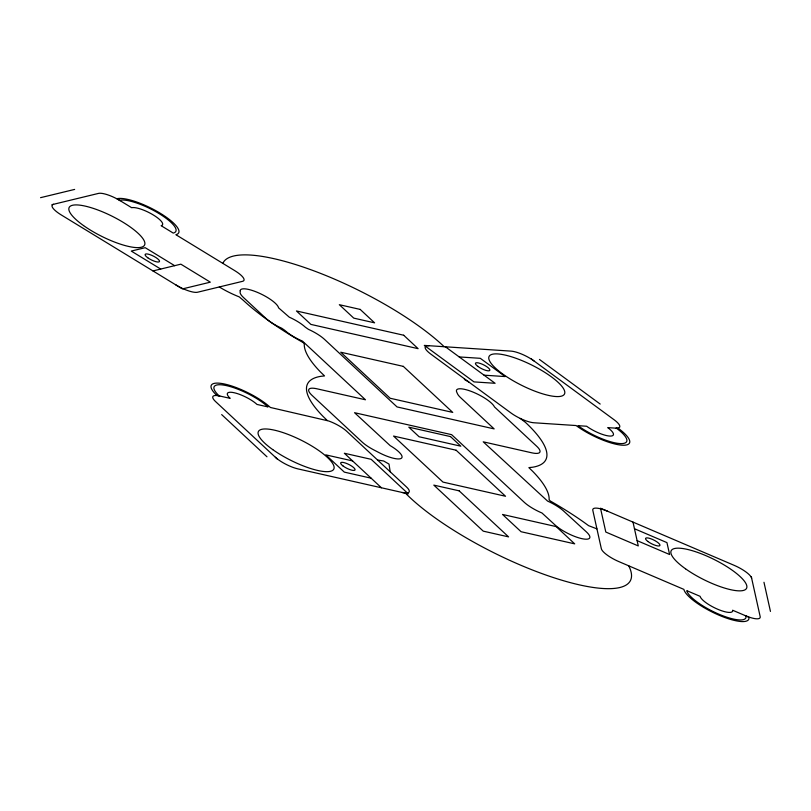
<?xml version="1.0" encoding="UTF-8"?>
<svg xmlns="http://www.w3.org/2000/svg" width="811" height="811" viewBox="0 0 811 811"><rect width="100%" height="100%" fill="white"/><g stroke="black" fill="none" stroke-linecap="round" stroke-linejoin="round"><path stroke-width="1.22" d="M222.873 263.393L223.836 261.588A134.373 36.13 26.5 0 1 317.638 272.263A134.373 36.13 26.5 0 1 442.988 345.577L444.154 346.713M40.55 197.671L74.642 189.419M52.005 204.666L98.506 193.403A18.045 4.856 26.5 0 1 120.21 200.712M152.965 270.935L180.863 264.173L210.323 282.167L182.424 288.919L61.312 214.976A18.045 4.856 26.5 0 1 53.556 204.291M459.208 356.931L480.305 358.32L505.152 376.568L484.055 375.179M402.286 492.5L405.976 493.017A18.045 4.856 26.5 0 0 406.423 486.904L346.682 431.259A18.045 4.856 26.5 0 0 328.607 420.96L270.387 407.467A36.1 9.712 26.5 0 0 225.042 384.13A36.1 9.712 26.5 0 0 216.77 395.332L230.172 398.363A18.045 4.856 26.5 0 1 234.308 392.767A18.045 4.856 26.5 0 1 256.986 404.436L268.005 406.929A32.886 8.84 26.5 0 0 226.685 385.671A32.886 8.84 26.5 0 0 219.152 395.869M352.592 460.922L325.789 454.859L344.32 472.124L371.134 478.186M377.561 460.03L383.654 460.993L389.006 464.074L390.192 471.779M634.466 528.721L666.946 542.61L669.602 554.521L637.111 540.633M596.926 528.863L588.634 525.69L583.788 522.162A134.373 36.13 26.5 0 0 550.385 501.046L549.108 499.86A134.373 36.13 26.5 0 0 532.715 471.363L528.863 467.623L532.381 467.258A134.373 36.13 26.5 0 0 525.386 422.318L520.246 418.435M468.819 382.011L464.409 379.477L464.48 378.828M174.669 265.684L145.21 247.69L131.26 251.075L160.72 269.059M219.294 286.972L220.42 287.652A36.1 9.712 26.5 0 0 239.235 296.887L243.401 300.415A134.373 36.13 26.5 0 0 303.02 342.506L304.297 343.692A134.373 36.13 26.5 0 0 320.69 372.188L324.542 375.929L321.024 376.294A134.373 36.13 26.5 0 0 322.91 416.256L327.299 420.534M539.457 359.455L600.191 404.06M531.256 358.918L614.079 419.743A18.045 4.856 26.5 0 1 615.944 428.167M445.401 346.794L495.095 383.289L473.999 381.9L424.305 345.405L511.042 351.122A18.045 4.856 26.5 0 1 534.013 360.946M381.434 487.786L344.351 453.248L371.164 459.32L408.247 493.848L298.022 468.91A18.045 4.856 26.5 0 1 275.345 457.242M277.413 459.158L215.614 401.607A18.045 4.856 26.5 0 1 219.751 396.001M221.667 414.593L266.981 456.796M405.267 492.956L405.307 492.997A134.373 36.13 26.5 0 0 554.014 577.777A134.373 36.13 26.5 0 0 628.809 566.007L628.697 565.804M763.972 582.278L770.45 611.413M751.341 576.874L760.171 616.613A18.045 4.856 26.5 0 1 745.248 615.63M632.985 522.091L638.287 545.935L605.807 532.046L600.505 508.213L734.067 565.297A18.045 4.856 26.5 0 1 751.635 578.202M119.552 200.307A32.886 8.84 26.5 0 1 159.108 213.617A32.886 8.84 26.5 0 1 173.24 233.081L161.125 225.691A18.045 4.856 26.5 0 0 153.37 215.006A18.045 4.856 26.5 0 0 131.666 207.707L116.936 198.715A36.1 9.712 26.5 0 1 160.345 213.313A36.1 9.712 26.5 0 1 175.855 234.683L234.774 270.661A18.045 4.856 26.5 0 1 242.53 281.336L197.59 292.224A18.045 4.856 26.5 0 1 175.875 284.925M616.421 428.198A32.886 8.84 26.5 0 1 619.837 443.556A32.886 8.84 26.5 0 1 577.969 425.663L586.647 426.241A18.045 4.856 26.5 0 0 609.619 436.054A18.045 4.856 26.5 0 0 607.743 427.63L618.296 428.32A36.1 9.712 26.5 0 1 622.037 445.178A36.1 9.712 26.5 0 1 576.094 425.542L533.902 422.764A18.045 4.856 26.5 0 1 510.93 412.941L430.864 354.143A18.045 4.856 26.5 0 1 428.989 345.709M745.978 615.934A32.886 8.84 26.5 0 1 718.789 614.14A32.886 8.84 26.5 0 1 686.775 590.631L700.126 596.338A18.045 4.856 26.5 0 0 717.705 609.243A18.045 4.856 26.5 0 0 732.617 610.227L748.867 617.171A36.1 9.712 26.5 0 1 719.022 615.204A36.1 9.712 26.5 0 1 683.886 589.394L618.915 561.628A18.045 4.856 26.5 0 1 601.346 548.723L592.8 510.312A18.045 4.856 26.5 0 1 607.723 511.295M240.228 290.693L240.107 292.213A21.258 5.718 26.5 0 0 243.503 297.525L265.755 318.247A21.258 5.718 26.5 0 0 281.843 328.293L284.914 330.432A21.258 5.718 26.5 0 0 301.013 340.468L302.462 341.096L365.467 399.782L316.908 388.793A21.258 5.718 26.5 0 0 312.042 395.393L362.091 442.005A21.258 5.718 26.5 0 0 374.226 450.135L379.213 452.72A21.258 5.718 26.5 0 0 401.273 458.337A21.258 5.718 26.5 0 0 390.142 445.604L354.539 412.698L451.646 434.676L524.159 502.202A21.258 5.718 26.5 0 0 540.248 512.248L541.981 512.998L555.069 525.001A21.258 5.718 26.5 0 0 581.842 538.646A21.258 5.718 26.5 0 0 586.333 531.854L563.615 511.031A21.258 5.718 26.5 0 0 547.577 501.086L483.224 441.823L531.783 452.812A21.258 5.718 26.5 0 0 536.649 446.212L494.467 406.919A21.258 5.718 26.5 0 0 472.012 391.683A21.258 5.718 26.5 0 0 456.755 392.159L457.516 393.822A21.258 5.718 26.5 0 0 460.577 397.623L494.152 428.897L397.045 406.929L324.532 339.393A21.258 5.718 26.5 0 0 308.444 329.347L305.372 327.218A21.258 5.718 26.5 0 0 289.274 317.172L278.568 307.825A21.258 5.718 26.5 0 0 258.983 293.055A21.258 5.718 26.5 0 0 240.228 290.693M360.185 309.417L339.333 304.693L353.748 318.125L374.601 322.839L360.185 309.417M403.696 335.237L296.451 310.968L310.877 324.4L418.111 348.669L403.696 335.237M403.3 366.369L340.742 352.217L390.182 398.262L452.741 412.414L403.3 366.369M450.521 436.602L408.815 427.164L419.115 436.764L460.82 446.192L450.521 436.602M456.117 450.217L393.558 436.065L442.988 482.099L505.547 496.261L456.117 450.217M459.138 490.837L433.814 485.11L483.255 531.154L508.578 536.882L459.138 490.837M556.164 526.592L502.536 514.458L521.078 531.722L574.695 543.857L556.164 526.592M147.805 257.797A8.019 2.159 26.5 0 0 159.473 261.578A8.019 2.159 26.5 0 0 149.65 254.542A8.019 2.159 26.5 0 0 147.805 257.797M83.543 225.58A42.111 11.324 26.5 0 0 144.551 245.094A42.111 11.324 26.5 0 0 92.525 208.133A42.111 11.324 26.5 0 0 83.543 225.58M477.78 366.339A8.019 2.159 26.5 0 0 489.722 370.505A8.019 2.159 26.5 0 0 480.436 363.5A8.019 2.159 26.5 0 0 477.78 366.339M503.469 374.54A42.111 11.324 26.5 0 0 564.466 394.055A42.111 11.324 26.5 0 0 512.451 357.093A42.111 11.324 26.5 0 0 503.469 374.54M343.175 466.082A8.019 2.159 26.5 0 0 354.985 470.056A8.019 2.159 26.5 0 0 345.425 463.03A8.019 2.159 26.5 0 0 343.175 466.082M272.78 449.629A42.111 11.324 26.5 0 0 333.777 469.143A42.111 11.324 26.5 0 0 281.762 432.182A42.111 11.324 26.5 0 0 272.78 449.629M647.888 541.484A8.019 2.159 26.5 0 0 659.83 545.651A8.019 2.159 26.5 0 0 650.544 538.646A8.019 2.159 26.5 0 0 647.888 541.484M685.538 568.815A42.111 11.324 26.5 0 0 746.536 588.34A42.111 11.324 26.5 0 0 694.52 551.379A42.111 11.324 26.5 0 0 685.538 568.815"/></g></svg>
